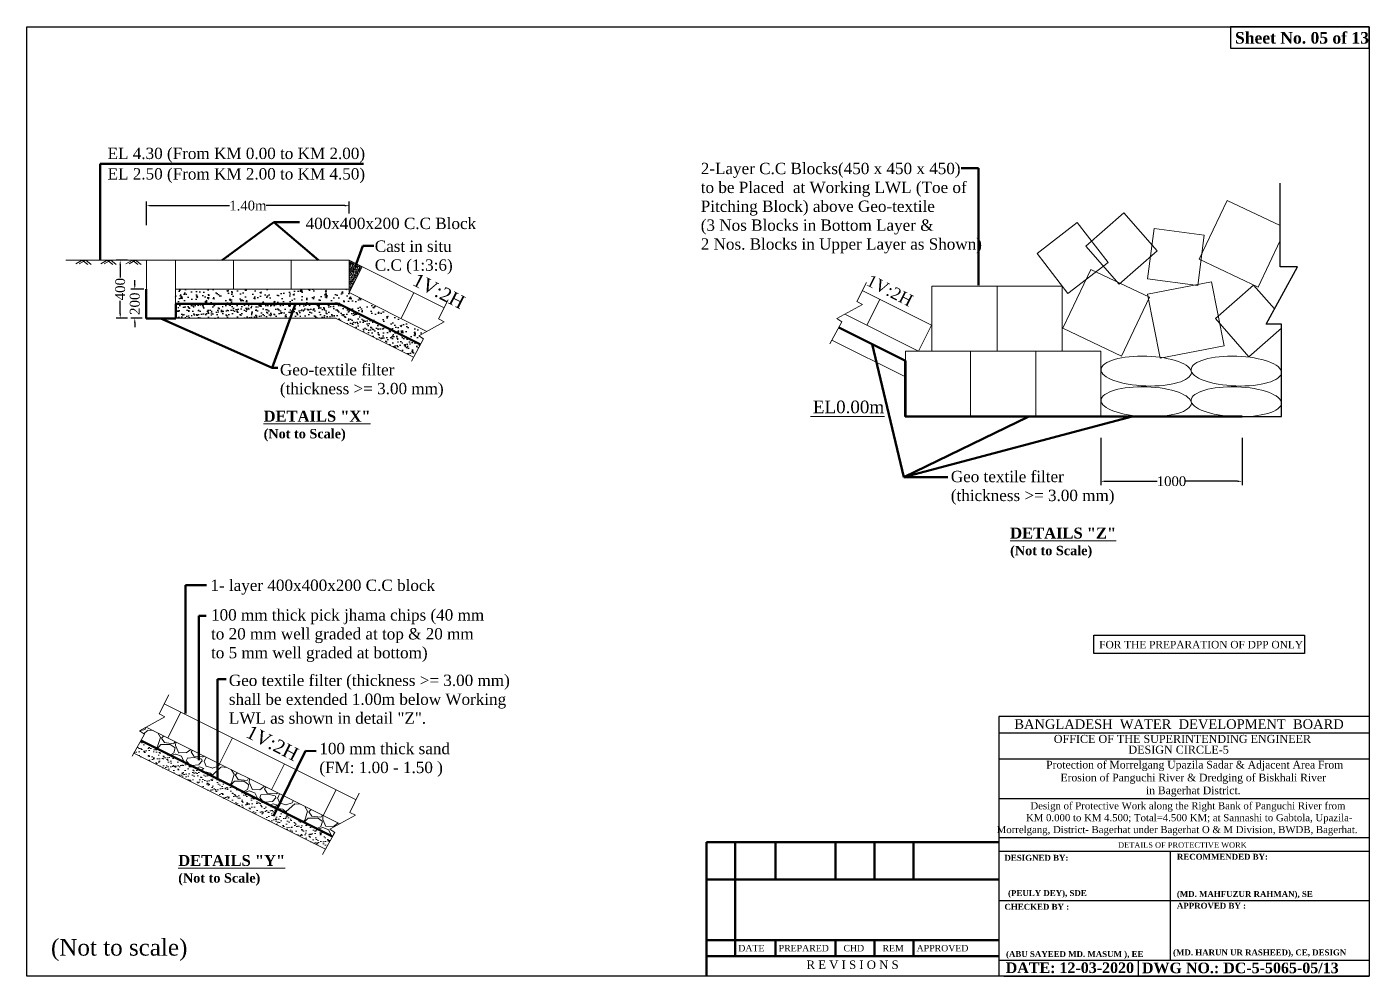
# Model space of a CAD drawing. Header units: metres. Extents: x -2434 to 11656, y -15288 to 8109.
# Drawn here: x -524.5 to -402.1, y -8338.9 to -8252.4 of the extents above; entities that cross this region are included whole.
import ezdxf
from ezdxf.enums import TextEntityAlignment as Align

# ---------------------------------------------------------------- set-up
doc = ezdxf.new("R2010")
doc.units = ezdxf.units.M
doc.layers.add('LINE', color=7, linetype='Continuous')
doc.styles.add('Kazi_T_H', font='timesbd.ttf')
doc.styles.add('liza', font='times.ttf', dxfattribs={"height": 2})
doc.styles.get("Standard").update_dxf_attribs({"font": 'times.ttf'})
doc.dimstyles.get("Standard").update_dxf_attribs({"dimtxt": 0.5, "dimasz": 0.4075, "dimexe": 0.364, "dimexo": 0.219, "dimgap": 0.09, "dimtad": 0, "dimdec": 0, "dimlfac": 1000, "dimzin": 0, "dimdsep": 46, "dimtxsty": 'Standard', "dimcen": 0.09, "dimadec": 0, "dimazin": 0, "dimtfac": 1, "dimtdec": 0, "dimtofl": 0, "dimtmove": 0, "dimatfit": 3, "dimfxl": 1, "dimtolj": 1, "dimtzin": 0, "dimarcsym": 0})

# ---------------------------------------------------------------- blocks, each defined once
blk = doc.blocks.new('*D873')
at = {"layer": 'Defpoints', "color": 0, "lineweight": -3, "ltscale": 0.5}
for p in [(-495.1, -8268.66), (-495.1, -8269.58), (-513.58, -8270.67)]:
    blk.add_point(p, dxfattribs=at)
at = {"layer": 'LINE', "color": 0, "lineweight": -2, "ltscale": 0.5}
for p, q in [((-513.58, -8270.45), (-513.58, -8268.29)), ((-513.18, -8268.66), (-506.01, -8268.66)), ((-495.51, -8268.66), (-502.68, -8268.66)), ((-495.1, -8269.36), (-495.1, -8268.29))]:
    blk.add_line(p, q, dxfattribs=at)
at = {"layer": 'LINE', "color": 0, "lineweight": -3, "ltscale": 0.5}
for points in [[(-513.18, -8268.59), (-513.18, -8268.73), (-513.58, -8268.66)], [(-495.51, -8268.59), (-495.51, -8268.73), (-495.1, -8268.66)]]:
    blk.add_solid(points, dxfattribs=at)
at = {"layer": 'LINE', "color": 0, "lineweight": 13, "ltscale": 0.5, "insert": (-504.34, -8268.66), "char_height": 0.5, "attachment_point": 5}
blk.add_mtext('\\A1;{\\H1.775x;1.40m}', dxfattribs=at)
blk = doc.blocks.new('*D874')
at = {"layer": 'Defpoints', "color": 0, "lineweight": -3, "ltscale": 0.5}
for p in [(-515.98, -8273.63), (-515.1, -8273.63), (-515.1, -8278.91)]:
    blk.add_point(p, dxfattribs=at)
at = {"layer": 'LINE', "color": 0, "lineweight": -2, "ltscale": 0.5}
for p, q in [((-515.31, -8273.63), (-516.35, -8273.63)), ((-515.98, -8274.04), (-515.98, -8275.22)), ((-515.98, -8278.51), (-515.98, -8277.33)), ((-515.31, -8278.91), (-516.35, -8278.91))]:
    blk.add_line(p, q, dxfattribs=at)
at = {"layer": 'LINE', "color": 0, "lineweight": -3, "ltscale": 0.5}
for points in [[(-516.05, -8274.04), (-515.91, -8274.04), (-515.98, -8273.63)], [(-516.05, -8278.51), (-515.91, -8278.51), (-515.98, -8278.91)]]:
    blk.add_solid(points, dxfattribs=at)
at = {"layer": 'LINE', "color": 0, "lineweight": 13, "ltscale": 0.5, "insert": (-515.98, -8276.27), "char_height": 0.9, "attachment_point": 5, "rotation": 90}
blk.add_mtext('\\A1;400', dxfattribs=at)
blk = doc.blocks.new('*D875')
at = {"layer": 'Defpoints', "color": 0, "lineweight": -3, "ltscale": 0.5}
for p in [(-514.65, -8276.28), (-513.62, -8276.28), (-513.76, -8278.91)]:
    blk.add_point(p, dxfattribs=at)
at = {"layer": 'LINE', "color": 0, "lineweight": -2, "ltscale": 0.5}
for p, q in [((-513.84, -8276.28), (-515.01, -8276.28)), ((-514.65, -8275.87), (-514.65, -8275.46)), ((-513.98, -8278.91), (-515.01, -8278.91)), ((-514.65, -8279.32), (-514.65, -8279.73))]:
    blk.add_line(p, q, dxfattribs=at)
at = {"layer": 'LINE', "color": 0, "lineweight": -3, "ltscale": 0.5}
for points in [[(-514.72, -8275.87), (-514.58, -8275.87), (-514.65, -8276.28)], [(-514.72, -8279.32), (-514.58, -8279.32), (-514.65, -8278.91)]]:
    blk.add_solid(points, dxfattribs=at)
at = {"layer": 'LINE', "color": 0, "lineweight": 13, "ltscale": 0.5, "insert": (-514.65, -8277.6), "char_height": 0.9, "attachment_point": 5, "rotation": 90}
blk.add_mtext('\\A1;200', dxfattribs=at)
blk = doc.blocks.new('*D876')
at = {"layer": 'Defpoints', "color": 0, "lineweight": -3, "ltscale": 0.5}
for p in [(-426.6, -8289.59), (-413.72, -8289.59), (-413.72, -8293.78)]:
    blk.add_point(p, dxfattribs=at)
at = {"layer": 'LINE', "color": 0, "lineweight": -2, "ltscale": 0.5}
for p, q in [((-426.6, -8289.81), (-426.6, -8294.14)), ((-413.72, -8289.81), (-413.72, -8294.14)), ((-426.19, -8293.78), (-421.46, -8293.78)), ((-414.13, -8293.78), (-418.86, -8293.78))]:
    blk.add_line(p, q, dxfattribs=at)
at = {"layer": 'LINE', "color": 0, "lineweight": -3, "ltscale": 0.5}
for points in [[(-426.19, -8293.71), (-426.19, -8293.85), (-426.6, -8293.78)], [(-414.13, -8293.71), (-414.13, -8293.85), (-413.72, -8293.78)]]:
    blk.add_solid(points, dxfattribs=at)
at = {"layer": 'LINE', "color": 0, "lineweight": 13, "ltscale": 0.5, "insert": (-420.16, -8293.78), "char_height": 0.5, "attachment_point": 5}
blk.add_mtext('\\A1;{\\H1.775x;1000}', dxfattribs=at)

msp = doc.modelspace()

# ---------------------------------------------------------------- hatches: boundary and pattern name
at = {"linetype": 'ByBlock', "lineweight": 5, "ltscale": 0.5}
h = msp.add_hatch(dxfattribs=at)
h.set_pattern_fill('AR-CONC', color=256, scale=0.00132, style=0)
h.set_pattern_definition([(50, (-499.44832, -8216.98658), (0.24048376, -0.0210396), [0.025146, -0.276606]), (355, (-499.44832, -8216.98658), (-0.0465205, 0.2521948), [0.0201168, -0.2212848]), (100.451, (-499.42828, -8216.98833), (0.1939641, 0.231154), [0.0213708, -0.2350788]), (46.1842, (-499.44832, -8216.91953), (0.3578243, -0.0554959), [0.037719, -0.414909]), (96.6356, (-499.4185, -8216.92415), (0.3133736, 0.3266017), [0.0320562, -0.3526182]), (351.184, (-499.44832, -8216.91953), (0.313374, 0.3266012), [0.0301752, -0.3319272]), (21, (-499.4148, -8216.93629), (0.20013164, -0.1349905), [0.025146, -0.276606]), (326, (-499.4148, -8216.9363), (0.0815787, 0.2431281), [0.0201168, -0.2212848]), (71.4514, (-499.39812, -8216.94754), (0.2817098, 0.1081382), [0.0213708, -0.2350788]), (37.5, (-499.448324, -8216.98658), (0.00407696, 0.11161265), [0, -0.21860256, 0, -0.2246376, 0, -0.222123]), (7.5, (-499.44832, -8216.98658), (0.08820195, 0.13223836), [0, -0.12807696, 0, -0.21357336, 0, -0.0846582]), (327.5, (-499.52309, -8216.98658), (0.17897959, -0.00756194), [0, -0.08382, 0, -0.2615184, 0, -0.3470148]), (317.5, (-499.55662, -8216.98658), (0.1955305, 0.03356297), [0, -0.108966, 0, -0.17367504, 0, -0.2464308])])
h.paths.add_polyline_path([(-493.924247, -8274.224199), (-495.104891, -8273.633877), (-495.104891, -8276.273877), (-495.104891, -8276.585487)])
at = {"linetype": 'Continuous', "lineweight": -3, "ltscale": 0.5}
h = msp.add_hatch(dxfattribs=at)
h.set_pattern_fill('AR-CONC', color=0, scale=0.00825, style=0)
h.set_pattern_definition([(50, (-42.7439, -6748.4116), (1.5030235, -0.1314975), [0.1571625, -1.7287875]), (355, (-42.7439, -6748.4116), (-0.2907533, 1.5762173), [0.12573, -1.38303]), (100.451, (-42.6186, -6748.4225), (1.2122756, 1.4447127), [0.1335675, -1.4692425]), (46.1842, (-42.7439, -6747.9925), (2.236402, -0.3468492), [0.2357438, -2.5931813]), (96.6356, (-42.5575, -6748.0214), (1.958585, 2.0412608), [0.2003513, -2.2038638]), (351.184, (-42.7439, -6747.9925), (1.958588, 2.0412572), [0.188595, -2.074545]), (21, (-42.5343, -6748.0973), (1.2508228, -0.8436905), [0.1571625, -1.7287875]), (326, (-42.5343, -6748.0973), (0.5098667, 1.5195507), [0.12573, -1.38303]), (71.4514, (-42.43, -6748.1676), (1.760686, 0.6758636), [0.1335675, -1.4692425]), (37.5, (-42.74385, -6748.4116), (0.02548098, 0.69757907), [0, -1.366266, 0, -1.403985, 0, -1.38826875]), (7.5, (-42.74385, -6748.4116), (0.5512622, 0.82648974), [0, -0.800481, 0, -1.3348335, 0, -0.52911375]), (327.5, (-43.21115, -6748.4116), (1.11862241, -0.04726214), [0, -0.523875, 0, -1.63449, 0, -2.1688425]), (317.5, (-43.4207, -6748.4116), (1.22206575, 0.20976855), [0, -0.6810375, 0, -1.085469, 0, -1.5401925])])
h.paths.add_polyline_path([(-495.104891, -8276.585487), (-495.104891, -8276.273877), (-510.944891, -8276.273877), (-510.944891, -8277.593877), (-496.03972, -8277.593877), (-488.601124, -8281.313175), (-488.32277, -8280.810097), (-488.773298, -8280.518844), (-488.038623, -8280.118621)])
h = msp.add_hatch(dxfattribs=at)
h.set_pattern_fill('AR-SAND', color=0, scale=0.0132, style=0)
h.set_pattern_definition([(37.5, (-42.74385, -6748.4116), (-0.02112041, 0.64602547), [0, -0.5096256, 0, -0.569976, 0, -0.54483]), (7.5, (-42.74385, -6748.4116), (0.59337073, 0.94620913), [0, -0.2749296, 0, -0.4593336, 0, -0.176022]), (327.5, (-43.15625, -6748.4116), (1.04410993, 0.00189708), [0, -0.16764, 0, -0.603504, 0, -0.787908]), (317.5, (-43.15625, -6748.4116), (1.0078945, 0.2942667), [0, -0.08382, 0, -0.3956304, 0, -0.452628])])
h.paths.add_polyline_path([(-496.03972, -8277.593877), (-510.923897, -8277.593877), (-510.923897, -8278.913877), (-496.35133, -8278.913877), (-489.240739, -8282.469173), (-488.601124, -8281.313175)])
at = {"linetype": 'ByBlock', "lineweight": 13, "ltscale": 0.5}
h = msp.add_hatch(dxfattribs=at)
h.set_pattern_fill('GRAVEL', color=256, scale=0.132, style=0)
h.set_pattern_definition([(228.0128, (-350.95456, -8252.24071), (-26.8224228, -30.17523708), [0.45107, -44.65626]), (184.9697, (-351.25631, -8252.576), (40.23366508, 3.35277634), [0.774055, -76.63128]), (132.5104, (-352.02746, -8252.64305), (33.5279756, -36.88083603), [0.545796, -54.033804]), (267.2737, (-353.33505, -8253.48125), (3.35278544, 67.05597842), [0.704887, -69.78365]), (292.8337, (-353.36858, -8254.18534), (-16.7640476, 40.23362288), [0.691197, -68.428536]), (357.2737, (-353.10035, -8254.82237), (-67.05597842, 3.35278544), [0.704887, -69.78365]), (37.6942, (-352.39626, -8254.8559), (-43.58642754, -33.52797011), [0.932176, -92.28529]), (72.2553, (-351.65865, -8254.28592), (23.46964695, 73.76162139), [0.88007, -87.126996]), (121.4296, (-351.39042, -8253.44772), (-26.82240691, 43.58634873), [0.707273, -70.02006]), (175.2364, (-351.75923, -8252.84422), (36.88077103, -3.35276853), [0.80746, -39.56555]), (222.3974, (-352.5639, -8252.77716), (-40.23360121, -36.88075202), [1.044223, -103.378176]), (138.8141, (-350.01578, -8253.51478), (-23.46958505, 20.11676906), [0.356407, -35.28439]), (171.4692, (-350.284, -8253.28008), (43.58633347, -6.7056169), [0.67806, -67.12807]), (225, (-350.9546, -8253.1795), (-7e-16, -3.352798), [0.474156, -4.267415]), (203.1986, (-351.18926, -8252.77716), (16.7640565, 6.7056294), [0.25534, -25.27879]), (291.8014, (-351.42395, -8252.87775), (-3.3528024, 10.0584065), [0.361107, -17.694336]), (30.9638, (-351.28984, -8253.213), (10.0583894, 6.7056052), [0.5865, -18.963516]), (161.5651, (-350.7869, -8252.9113), (6.705603, -3.352795), [0.4241, -10.17839]), (16.3895, (-353.36858, -8252.87775), (33.5280185, 10.05837908), [0.594116, -58.817616]), (70.3462, (-352.7986, -8252.7101), (-13.41116263, -36.88074784), [0.49843, -49.344504]), (293.1986, (-350.7869, -8252.2407), (-6.7056294, 16.7640565), [0.51068, -25.023504]), (343.6105, (-350.58575, -8252.7101), (-33.5280185, 10.05837908), [0.594116, -58.817616]), (339.444, (-353.36858, -8254.9565), (-16.7640208, 6.7055919), [0.572926, -28.073364]), (294.7751, (-352.83213, -8255.15765), (-16.76396093, 36.88078287), [0.480047, -47.52475]), (66.8014, (-350.7534, -8255.5935), (6.7056294, 16.7640565), [0.51068, -25.023504]), (17.354, (-350.55222, -8255.12412), (-43.58640235, -13.41117977), [0.562034, -55.64117]), (69.444, (-352.39626, -8255.5935), (-6.7055919, -16.7640208), [0.286464, -28.359936]), (101.3099, (-350.95456, -8255.5935), (-3.3527835, 13.411157), [0.17096, -16.92504]), (165.9638, (-350.9881, -8255.4259), (10.058407, -3.3527942), [0.691197, -13.132746]), (186.009, (-351.65865, -8255.25823), (33.52795056, 3.35279217), [0.640552, -63.41465]), (303.6901, (-351.2898, -8253.5148), (-3.352801, 6.7055935), [0.48355, -11.60515]), (353.1572, (-351.02162, -8253.91711), (56.99762357, -6.70563003), [0.844215, -83.57712]), (60.9454, (-350.18342, -8254.0177), (-13.4111688, -23.46954405), [0.34519, -34.17401]), (90, (-350.0158, -8253.716), (-3.3528, 3.3528), [0.20117, -3.15163]), (120.2564, (-351.7257, -8255.15765), (13.41117158, -23.46958816), [0.465784, -46.11275]), (48.0128, (-351.9604, -8254.75531), (26.8224228, 30.17523708), [0.902145, -44.205216]), (0, (-351.357, -8254.0848), (3.3528, 3.3528), [0.87173, -2.48107]), (325.3048, (-350.48517, -8254.08475), (-33.5279419, 23.46960223), [0.530125, -52.482276]), (254.0546, (-350.0493, -8254.3865), (-3.3528086, -13.411232), [0.488174, -23.920644]), (207.646, (-350.18342, -8254.8559), (-63.70317762, -33.52802109), [0.79483, -78.6885]), (175.4261, (-350.8875, -8255.2247), (-43.58641004, 3.35278378), [0.84088, -83.246856]), (175.4261, (-350.8875, -8255.2247), (-43.58641004, 3.35278378), [0.84088, -83.246856])])
h.paths.add_polyline_path([(-513.609646, -8316.184963), (-514.230007, -8316.522913), (-513.779479, -8316.814166), (-514.109595, -8317.410794), (-496.621865, -8326.154659), (-496.414976, -8325.780742), (-496.865504, -8325.489488), (-495.973, -8325.003286)])
at = {"linetype": 'ByBlock', "lineweight": 18, "ltscale": 0.5}
h = msp.add_hatch(dxfattribs=at)
h.set_pattern_fill('AR-SAND', color=256, scale=0.0132, style=0)
h.set_pattern_definition([(37.5, (-353.3686, -8255.5935), (-0.0211204, 0.6460255), [0, -0.5096256, 0, -0.569976, 0, -0.54483]), (7.5, (-353.3686, -8255.5935), (0.5933707, 0.946209), [0, -0.2749296, 0, -0.4593336, 0, -0.176022]), (327.5, (-353.78097, -8255.5935), (1.04411, 0.001897), [0, -0.16764, 0, -0.603504, 0, -0.787908]), (317.5, (-353.781, -8255.5935), (1.0078945, 0.2942667), [0, -0.08382, 0, -0.3956304, 0, -0.452628])])
h.paths.add_polyline_path([(-497.26148, -8327.310656), (-496.621865, -8326.154659), (-514.109595, -8317.410794), (-514.749209, -8318.566792)])

# ---------------------------------------------------------------- linework, layer by layer
for p, q in [((-513.584891, -8273.633877), (-520.935787, -8273.633877)), ((-513.584891, -8273.633877), (-513.584891, -8278.913877)), ((-510.944891, -8273.633877), (-510.944891, -8278.913877)), ((-505.664891, -8273.633877), (-505.664891, -8276.273877)), ((-500.384891, -8273.633877), (-500.384891, -8276.273877)), ((-495.104891, -8273.633877), (-495.104891, -8276.273877)), ((-495.104891, -8276.585487), (-493.924247, -8274.224199)), ((-495.104891, -8276.273877), (-495.104891, -8276.585487)), ((-490.382316, -8278.946775), (-489.201672, -8276.585487)), ((-447.931569, -8279.56316), (-446.750925, -8277.201872)), ((-443.208993, -8281.924448), (-442.028349, -8279.56316)), ((-511.641945, -8317.168814), (-510.461301, -8314.807526)), ((-506.91937, -8319.530102), (-505.738726, -8317.168814)), ((-502.196794, -8321.891389), (-501.01615, -8319.530102)), ((-497.474219, -8324.252677), (-496.293575, -8321.891389))]:
    msp.add_line(p, q, dxfattribs=at)
at = {"linetype": 'ByBlock', "lineweight": 13, "ltscale": 0.5}
for p, q in [((-495.104891, -8273.633877), (-513.584891, -8273.633877)), ((-486.457306, -8277.95767), (-495.104891, -8273.633877)), ((-495.104891, -8276.273877), (-510.944891, -8276.273877)), ((-488.038623, -8280.118621), (-495.104891, -8276.585487)), ((-442.028349, -8279.56316), (-448.343005, -8276.405832)), ((-496.35133, -8278.913877), (-510.923897, -8278.913877)), ((-489.240739, -8282.469173), (-496.35133, -8278.913877)), ((-443.208993, -8281.924448), (-449.940342, -8278.558773)), ((-444.410007, -8284.27555), (-451.127387, -8280.91686)), ((-494.483487, -8322.796433), (-511.961836, -8314.057259)), ((-495.973, -8325.003286), (-513.609646, -8316.184963)), ((-497.26148, -8327.310656), (-514.749209, -8318.566792))]:
    msp.add_line(p, q, dxfattribs=at)
at = {"linetype": 'ByBlock', "lineweight": 60, "ltscale": 0.5}
for p, q in [((-513.61745, -8276.279329), (-513.61745, -8278.933662)), ((-496.03972, -8277.593877), (-510.923897, -8277.593877)), ((-510.923897, -8278.933662), (-510.923897, -8277.593877)), ((-488.601124, -8281.313175), (-496.03972, -8277.593877)), ((-513.61745, -8278.933662), (-510.923897, -8278.933662)), ((-444.410007, -8282.799745), (-450.487772, -8279.760863)), ((-444.422001, -8282.793748), (-444.422001, -8287.869186)), ((-444.422001, -8287.869186), (-426.553298, -8287.869186)), ((-426.553298, -8287.869186), (-413.724254, -8287.864116)), ((-496.621865, -8326.154659), (-514.109595, -8317.410794))]:
    msp.add_line(p, q, dxfattribs=at)
at = {"color": 0, "linetype": 'Continuous', "lineweight": -3, "ltscale": 0.5}
msp.add_line((-413.724254, -8287.864116), (-410.147192, -8287.862703), dxfattribs=at)
at = {"linetype": 'ByBlock', "lineweight": 30, "ltscale": 0.5}
for p in [(-402.143677, -8316.775056), (-435.427802, -8338.879921)]:
    msp.add_line(p, (-402.143677, -8338.879921), dxfattribs=at)
at = {"color": 0, "linetype": 'Continuous', "lineweight": -3, "ltscale": 0.5}
msp.add_lwpolyline([(-410.147192, -8287.864116), (-410.147192, -8279.470896), (-411.533419, -8279.470896), (-408.674761, -8274.227937), (-410.249909, -8274.227937), (-410.249909, -8266.596471)], dxfattribs=at)
at = {"linetype": 'ByBlock', "lineweight": 18, "ltscale": 0.5}
for points in [[(-410.249909, -8270.473239), (-415.089212, -8268.178113), (-417.634603, -8273.545103), (-412.267613, -8276.090494), (-410.249909, -8271.836139)], [(-520.037562, -8273.954346), (-519.443395, -8273.633877), (-518.942078, -8274.019248)], [(-519.719814, -8273.954346), (-519.125647, -8273.633877), (-518.624329, -8274.019248)], [(-517.755953, -8273.954346), (-517.161786, -8273.633877), (-516.660469, -8274.019248)], [(-517.438205, -8273.954346), (-516.844038, -8273.633877), (-516.34272, -8274.019248)], [(-515.455233, -8273.954346), (-514.861066, -8273.633877), (-514.359748, -8274.019248)], [(-515.168415, -8273.954346), (-514.574248, -8273.633877), (-514.07293, -8274.019248)], [(-451.310219, -8281.247299), (-450.196947, -8279.235245), (-450.647475, -8278.943992), (-448.314824, -8277.673252), (-448.84498, -8277.408503), (-447.970212, -8275.661199)], [(-410.770754, -8278.072121), (-412.670694, -8275.906152), (-416.143848, -8278.952725), (-413.097275, -8282.425878), (-410.147192, -8279.838132)], [(-489.436042, -8282.822151), (-488.32277, -8280.810097), (-488.773298, -8280.518844), (-486.440646, -8279.248104), (-486.970803, -8278.983355), (-486.096035, -8277.236051)], [(-514.892751, -8318.826219), (-513.779479, -8316.814166), (-514.230007, -8316.522913), (-511.897356, -8315.252173), (-512.427513, -8314.987423), (-511.552744, -8313.240119)], [(-497.528247, -8327.792795), (-496.414976, -8325.780742), (-496.865504, -8325.489488), (-494.532852, -8324.218748), (-495.063009, -8323.953999), (-494.188241, -8322.206695)]]:
    msp.add_lwpolyline(points, dxfattribs=at)
for points in [[(-432.417183, -8273.012649), (-429.596483, -8276.671617), (-425.937515, -8273.850916), (-428.758215, -8270.191948)], [(-424.502365, -8269.302375), (-427.975519, -8272.348947), (-424.928946, -8275.822101), (-421.455792, -8272.775528)], [(-421.751961, -8270.750539), (-422.353951, -8275.331151), (-417.773339, -8275.933141), (-417.171349, -8271.352529)], [(-430.070121, -8279.830665), (-424.703131, -8282.376056), (-422.15774, -8277.009065), (-427.52473, -8274.463674)], [(-441.997014, -8281.924116), (-436.057014, -8281.924116), (-436.057014, -8275.984116), (-441.997014, -8275.984116)], [(-436.057014, -8281.924116), (-430.117014, -8281.924116), (-430.117014, -8275.984116), (-436.057014, -8275.984116)], [(-421.198005, -8282.566088), (-415.368242, -8281.427025), (-416.507306, -8275.597262), (-422.337068, -8276.736325)], [(-444.415265, -8287.864116), (-438.475265, -8287.864116), (-438.475265, -8281.924116), (-444.415265, -8281.924116)], [(-438.475265, -8287.864116), (-432.535265, -8287.864116), (-432.535265, -8281.924116), (-438.475265, -8281.924116)], [(-432.535265, -8287.864116), (-426.595265, -8287.864116), (-426.595265, -8281.924116), (-432.535265, -8281.924116)]]:
    msp.add_lwpolyline(points, close=True, dxfattribs=at)
at = {"color": 0, "linetype": 'Continuous', "lineweight": 60, "ltscale": 0.5}
msp.add_lwpolyline([(-450.487772, -8279.760863), (-444.410007, -8282.799745), (-444.410007, -8287.869186), (-413.724254, -8287.864116)], dxfattribs=at)
at = {"color": 0, "linetype": 'Continuous', "lineweight": -3, "ltscale": 0.5}
msp.add_lwpolyline([(-427.228788, -8307.814305), (-408.030966, -8307.814305), (-408.030966, -8309.470876), (-427.228788, -8309.470876)], close=True, dxfattribs=at)
at = {"color": 0, "linetype": 'ByBlock', "lineweight": 15, "ltscale": 0.5}
for centre in [(-422.465543, -8283.73342), (-414.254477, -8283.73342), (-422.465543, -8286.533371), (-414.254477, -8286.533371)]:
    msp.add_ellipse(centre, major_axis=(4.115547, -0.136925), ratio=0.3297157707, dxfattribs=at)
at = {"layer": 'LINE', "color": 7, "lineweight": 13, "ltscale": 0.5}
msp.add_line((-446.312985, -8287.869186), (-453.075295, -8287.869186), dxfattribs=at)
at = {"layer": 'LINE', "color": 0, "linetype": 'ByBlock', "lineweight": 30, "ltscale": 0.5}
for p, q in [((-402.143677, -8315.227981), (-435.895955, -8315.227981)), ((-435.895955, -8315.227981), (-435.895955, -8338.879921)), ((-402.143677, -8316.749358), (-435.895955, -8316.749358)), ((-402.143677, -8319.11103), (-435.895955, -8319.11103)), ((-402.143677, -8322.730809), (-435.895955, -8322.730809)), ((-402.143677, -8326.287697), (-435.895955, -8326.287697)), ((-402.143677, -8327.512562), (-435.895955, -8327.512562)), ((-420.240672, -8337.424503), (-420.240672, -8327.512562)), ((-435.895955, -8331.979027), (-402.143677, -8331.979027)), ((-435.895955, -8337.424503), (-402.143677, -8337.424503)), ((-423.176728, -8338.879921), (-423.176728, -8337.424503))]:
    msp.add_line(p, q, dxfattribs=at)
at = {"layer": 'LINE', "lineweight": 50, "ltscale": 0.5}
for p, q in [((-435.895955, -8326.66096), (-462.555951, -8326.66096)), ((-462.555951, -8338.852229), (-462.555951, -8326.66096)), ((-459.938471, -8326.66096), (-459.938471, -8337.06704)), ((-456.254846, -8326.66096), (-456.254846, -8330.063684)), ((-450.796442, -8326.66096), (-450.796442, -8330.063684)), ((-447.240499, -8326.66096), (-447.240499, -8330.063684)), ((-443.684556, -8326.66096), (-443.684556, -8330.063684)), ((-435.895955, -8330.063684), (-462.555951, -8330.063684)), ((-435.895955, -8335.587526), (-462.555951, -8335.587526)), ((-456.254846, -8335.587526), (-456.254846, -8337.06704)), ((-450.796442, -8335.587526), (-450.796442, -8337.06704)), ((-447.240499, -8335.587526), (-447.240499, -8337.06704)), ((-443.684556, -8335.587526), (-443.684556, -8337.06704)), ((-435.895955, -8337.06704), (-462.555951, -8337.06704))]:
    msp.add_line(p, q, dxfattribs=at)
at = {"layer": 'LINE', "color": 7, "lineweight": 30, "ltscale": 0.5}
for points in [[(-524.488732, -8338.879921), (-524.488732, -8252.36449), (-402.143677, -8252.36449), (-402.143677, -8338.879921), (-524.488732, -8338.879921)], [(-402.143677, -8252.36449), (-414.779341, -8252.36449), (-414.779341, -8254.308913), (-402.143677, -8254.308913)]]:
    msp.add_lwpolyline(points, close=True, dxfattribs=at)

# ---------------------------------------------------------------- texts
at = {"color": 0, "linetype": 'Continuous', "lineweight": -3, "insert": (-522.288657, -8335.496758), "char_height": 1.51254019, "width": 12.57022317, "attachment_point": 1, "style": 'liza'}
msp.add_mtext('(Not to scale)\\P', dxfattribs=at)
at = {"layer": 'LINE', "color": 7, "lineweight": 13, "ltscale": 0.5}
for s, p in [('1V:2H ', (-489.455678, -8275.838966)), ('1V:2H', (-504.625829, -8317.034811))]:
    msp.add_text(s, height=1.225125, rotation=332.99359933, dxfattribs=at).set_placement(p)
at = {"layer": 'LINE', "color": 0, "linetype": 'ByBlock', "lineweight": -3, "ltscale": 0.5}
msp.add_text('1V:2H', height=1.089, rotation=332.99359933, dxfattribs=at).set_placement((-448.069794, -8275.860109))
at = {"layer": 'LINE', "color": 0, "linetype": 'ByBlock', "lineweight": 30, "ltscale": 0.5}
for s, height, p in [('BANGLADESH  WATER  DEVELOPMENT  BOARD', 0.87471451, (-419.472683, -8316.346203)), ('OFFICE OF THE SUPERINTENDING ENGINEER', 0.72956831, (-419.165166, -8317.622012)), ('DESIGN CIRCLE-5', 0.72956831, (-419.509984, -8318.599801)), ('DETAILS OF PROTECTIVE WORK', 0.5, (-419.165661, -8327.178672))]:
    msp.add_text(s, height=height, dxfattribs=at).set_placement(p, align=Align.CENTER)
at = {"layer": 'LINE', "color": 0, "linetype": 'ByBlock', "lineweight": 30, "ltscale": 0.5, "style": 'Kazi_T_H'}
for s, height, p in [('DESIGNED BY:', 0.53597578, (-435.383579, -8328.358689)), ('RECOMMENDED BY:', 0.53597578, (-419.665576, -8328.262929)), ('(PEULY DEY), SDE', 0.53597578, (-435.056057, -8331.574954)), ('(MD. MAHFUZUR RAHMAN), SE', 0.53597578, (-419.67038, -8331.659985)), ('CHECKED BY :', 0.53597578, (-435.383579, -8332.825154)), ('APPROVED BY :', 0.53597578, (-419.665576, -8332.729393)), ('(ABU SAYEED MD. MASUM ), EE', 0.53597578, (-435.242073, -8337.132296)), ('DATE: 12-03-2020', 0.9647564, (-435.2682, -8338.595647)), ('DWG NO.: DC-5-5065-05/13', 0.9647564, (-422.852181, -8338.612272))]:
    msp.add_text(s, height=height, dxfattribs=at).set_placement(p)
at = {"layer": 'LINE', "lineweight": 50, "ltscale": 0.5}
for s, p in [('DATE', (-459.642568, -8336.623186)), ('PREPARED', (-455.958943, -8336.623186)), ('CHD', (-450.056684, -8336.623186)), ('REM', (-446.500741, -8336.623186)), ('APPROVED', (-443.388653, -8336.623186))]:
    msp.add_text(s, height=0.5918059, dxfattribs=at).set_placement(p)
msp.add_text('R E V I S I O N S', height=0.7700819, dxfattribs=at).set_placement((-449.225953, -8338.222163), align=Align.CENTER)
at = {"layer": 'LINE', "color": 7, "lineweight": 30, "ltscale": 0.5, "insert": (-414.367955, -8252.836667), "char_height": 1.05792829, "width": 13.07833016, "attachment_point": 1}
msp.add_mtext('{\\fTimes New Roman|b1|i0|c0|p18;Sheet No. 05 of 13}', dxfattribs=at)
at = {"layer": 'LINE', "color": 7, "lineweight": 13, "ltscale": 0.5, "attachment_point": 1}
for s, insert, char_height, width in [('EL 4.30 (From KM 0.00 to KM 2.00)', (-517.127111, -8263.379557), 1.03193343, 39.65808448), ('EL 2.50 (From KM 2.00 to KM 4.50)', (-517.127111, -8265.245443), 1.03193343, 39.65808448), ('2-Layer C.C Blocks(450 x 450 x 450)\\Pto be Placed  at Working LWL (Toe of \\PPitching Block) above Geo-textile \\P(3 Nos Blocks in Bottom Layer & \\P2 Nos. Blocks in Upper Layer as Shown)', (-463.064433, -8264.757396), 1.03193343, 39.65808448), ('400x400x200 C.C Block', (-499.080676, -8269.759665), 1.03193343, 39.65808448), ('Cast in situ\\PC.C (1:3:6)', (-492.776996, -8271.837101), 1.03193343, 39.65808448), (' Geo-textile filter\\P (thickness >= 3.00 mm)', (-501.808026, -8283.095275), 1.03193343, 39.65808448), ('{\\fTimes New Roman|b1|i0|c0|p18;\\H1.432x;\\LDETAILS "X"\\P\\H0.8606x;\\l(Not to Scale)}', (-502.908473, -8287.349894), 0.69625326, 10.94491599), ('Geo textile filter \\P(thickness >= 3.00 mm) ', (-440.273475, -8292.830195), 1.03193343, 39.65808448), ('{\\fTimes New Roman|b1|i0|c0|p18;\\H1.432x;\\LDETAILS "Z"\\P\\H0.8603x;\\l(Not to Scale)}', (-434.867495, -8298.000504), 0.69625326, 11.29751436), ('1- layer 400x400x200 C.C block', (-507.758177, -8302.741089), 1.03193343, 39.65808448), ('100 mm thick pick jhama chips (40 mm\\Pto 20 mm well graded at top & 20 mm \\Pto 5 mm well graded at bottom) ', (-507.699416, -8305.442003), 1.03193343, 39.65808448), ('Geo textile filter (thickness >= 3.00 mm)\\Pshall be extended 1.00m below Working\\PLWL as shown in detail "Z".', (-506.077532, -8311.404462), 1.03193343, 39.65808448), ('100 mm thick sand \\P(FM: 1.00 - 1.50 )', (-497.827573, -8317.620921), 1.03193343, 39.65808448), ('{\\fTimes New Roman|b1|i0|c0|p18;\\H1.432x;\\LDETAILS "Y"\\P\\H0.8606x;\\l(Not to Scale)}', (-510.691846, -8327.837583), 0.69625326, 10.94491599)]:
    msp.add_mtext(s, dxfattribs=dict(at, insert=insert, char_height=char_height, width=width))
at = {"layer": 'LINE', "color": 0, "linetype": 'ByBlock', "lineweight": -3, "ltscale": 0.5, "insert": (-452.842027, -8286.429276), "char_height": 1.1465927, "attachment_point": 1}
msp.add_mtext('EL0.00m', dxfattribs=at)
at = {"layer": 'LINE', "color": 0, "linetype": 'ByBlock', "lineweight": 30, "ltscale": 0.5, "insert": (-426.747202, -8308.322745), "char_height": 0.68631446, "width": 67.13921254, "attachment_point": 1}
msp.add_mtext('\\pi-812,l812,t405.9,812;FOR THE PREPARATION OF DPP ONLY', dxfattribs=at)
at = {"layer": 'LINE', "color": 0, "linetype": 'ByBlock', "lineweight": -3, "ltscale": 0.5, "attachment_point": 2}
for s, insert, char_height, width in [('{\\fTimes New Roman|b1|i0|c0|p18; }Protection of Morrelgang Upazila Sadar & Adjacent Area From \\PErosion of Panguchi River & Dredging of Biskhali River\\Pin Bagerhat District.', (-418.175163, -8319.256646), 0.70173527, 30.66594224), ('        Design of Protective Work along the Right Bank of Panguchi River from\\P         KM 0.000 to KM 4.500; Total=4.500 KM; at Sannashi to Gabtola, Upazila- Morrelgang, District- Bagerhat under Bagerhat O & M Division, BWDB, Bagerhat.', (-419.646256, -8323.027225), 0.65, 36.13792675)]:
    msp.add_mtext(s, dxfattribs=dict(at, insert=insert, char_height=char_height, width=width))
at = {"layer": 'LINE', "color": 0, "linetype": 'ByBlock', "lineweight": 30, "ltscale": 0.5, "insert": (-412.123025, -8336.447657), "char_height": 0.53597578, "width": 15.7161697, "attachment_point": 2, "style": 'Kazi_T_H'}
msp.add_mtext('(MD. HARUN UR RASHEED), CE, DESIGN', dxfattribs=at)

# ---------------------------------------------------------------- dimensions: what is measured, and where the dimension line sits
at = {"layer": 'LINE', "color": 7, "lineweight": 13, "ltscale": 0.5}
dim = msp.add_linear_dim(base=(-495.104891, -8268.658511), p1=(-513.584891, -8270.665219), p2=(-495.104891, -8269.578081), text='{\\H1.775x;1.40m}', dimstyle='Standard', override={"dimfxl": 0.12}, dxfattribs=at)
dim.commit()
dim.dimension.update_dxf_attribs({"geometry": '*D873', "text_midpoint": (-504.344891, -8268.658511)})
for base, p1, p2, text, picture, middle in [((-515.981914, -8273.633877), (-515.095176, -8278.913877), (-515.095176, -8273.633877), '400', '*D874', (-515.981914, -8276.273877)), ((-514.648157, -8276.279329), (-513.761418, -8278.913877), (-513.61745, -8276.279329), '200', '*D875', (-514.648157, -8277.596603))]:
    dim = msp.add_linear_dim(base=base, p1=p1, p2=p2, angle=90, text=text, dimstyle='Standard', override={"dimtxt": 0.9, "dimfxl": 0.12}, dxfattribs=at)
    dim.commit()
    dim.dimension.update_dxf_attribs({"geometry": picture, "text_midpoint": middle})
dim = msp.add_linear_dim(base=(-413.724254, -8293.780894), p1=(-426.595265, -8289.590811), p2=(-413.724254, -8289.590811), angle=0, text='{\\H1.775x;1000}', dimstyle='Standard', override={"dimfxl": 0.12}, dxfattribs=at)
dim.commit()
dim.dimension.update_dxf_attribs({"geometry": '*D876', "text_midpoint": (-420.159759, -8293.780894), "dimtype": 161})

# ---------------------------------------------------------------- leaders
for points in [[(-517.803306, -8273.633877), (-517.803306, -8264.857829), (-493.806139, -8264.857829)], [(-437.757663, -8275.914), (-437.757663, -8265.233172), (-439.317139, -8265.233172)], [(-506.671534, -8273.633877), (-501.975096, -8270.154683), (-499.638263, -8270.154683)], [(-497.898773, -8273.633877), (-501.975096, -8270.154683)], [(-500.000577, -8277.593877), (-502.135492, -8283.444868), (-501.603117, -8283.444868)], [(-512.270673, -8278.933662), (-502.135492, -8283.444868)], [(-447.44889, -8281.280304), (-444.564025, -8293.401255)], [(-423.738005, -8287.868073), (-444.564025, -8293.401255), (-440.554733, -8293.401255)], [(-433.163199, -8287.869186), (-444.564025, -8293.401255)], [(-510.028497, -8314.949145), (-510.028497, -8303.243054), (-508.119976, -8303.243054)], [(-508.806751, -8319.192843), (-508.806751, -8306.047251), (-508.137057, -8306.047251)], [(-507.111684, -8320.90006), (-507.111684, -8311.824122), (-506.314301, -8311.824122)], [(-501.993554, -8324.30556), (-499.075851, -8318.349154), (-498.111812, -8318.379417)]]:
    msp.add_leader(points, dimstyle='Standard', override={"dimtxt": 0.9, "dimasz": 0.7, "dimclrd": 7, "dimclre": 7, "dimclrt": 7, "dimlwd": 65535, "dimlwe": 65535}, dxfattribs=at)
at = {"layer": 'LINE', "color": 0, "linetype": 'ByBlock', "lineweight": -3, "ltscale": 0.5}
msp.add_leader([(-494.565252, -8274.246368), (-493.869354, -8272.307236), (-492.860917, -8272.307236)], dimstyle='Standard', override={"dimtxt": 0.9, "dimasz": 0.7, "dimclrd": 7, "dimclre": 7, "dimclrt": 7, "dimlwd": 65535, "dimlwe": 65535}, dxfattribs=at)

doc.saveas('drawing.dxf')
